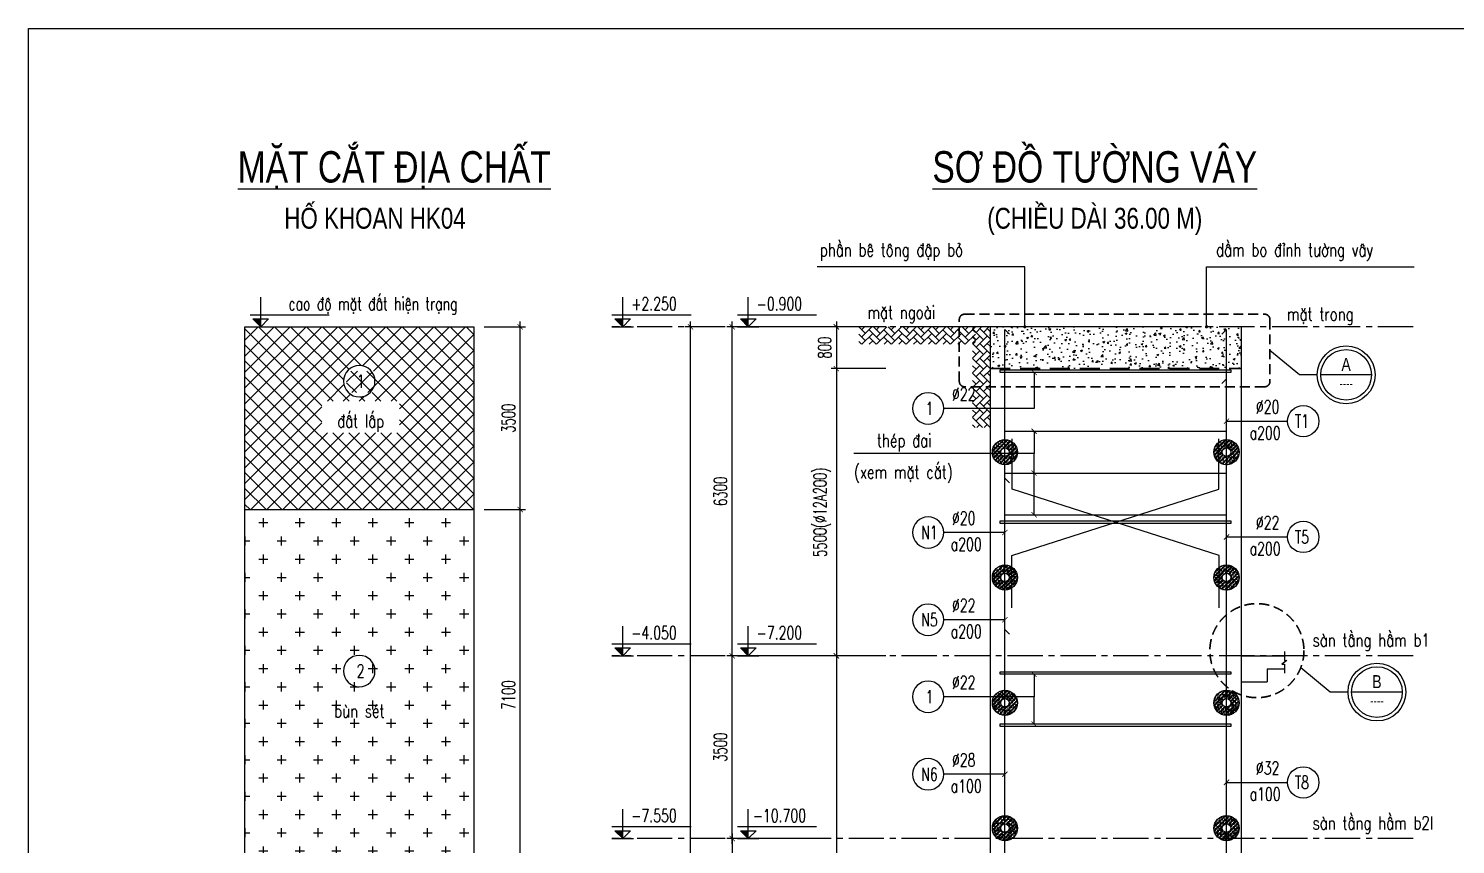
# Model space of a CAD drawing. Header units: millimetres. Extents: x -143483 to 1166745, y -1448440 to -1202244.
# Drawn here: x -138866 to -111565, y -1312059 to -1296434 of the extents above; entities that cross this region are included whole.
import ezdxf
from ezdxf.enums import TextEntityAlignment as Align

# ---------------------------------------------------------------- set-up
doc = ezdxf.new("R2010")
doc.units = ezdxf.units.MM
doc.header["$LTSCALE"] = 30
doc.header["$PDMODE"] = 3
doc.linetypes.add('CENTER2', pattern=[1.125, 0.75, -0.125, 0.125, -0.125])
doc.linetypes.add('DASHED', pattern=[19.05, 12.7, -6.35])
doc.layers.get('0').update_dxf_attribs({"lineweight": 9})
doc.layers.get('Defpoints').update_dxf_attribs({"lineweight": 9})
for name, color, linetype in [('ccu11-Chidan', 9, 'Continuous'), ('ccu11-Cotthep', 9, 'Continuous'), ('ccu11-Dim', 8, 'Continuous'), ('ccu11-Hatch', 8, 'Continuous'), ('ccu11-Manh', 8, 'Continuous'), ('ccu11-Text', 31, 'Continuous'), ('ccu11-Thay', 7, 'Continuous'), ('ccu11-Thep', 4, 'Continuous'), ('ccu11-Thepdai', 6, 'Continuous'), ('ccu11-Truc', 13, 'CENTER2')]:
    doc.layers.add(name, color=color, linetype=linetype)
doc.layers.add('ccu11-Khuat', color=9, linetype='DASHED', lineweight=30)
doc.styles.add('ccu11-dim', font='vnsimli.shx', dxfattribs={"width": 0.65, "bigfont": 'bigfont.shx'})
doc.styles.add('ccu11-VnAvantH', font='VHAVAN.TTF')
doc.styles.add('ccu11-VnAvH-B', font='VHAVANB.TTF')
doc.styles.add('ccu11-vnsimli', font='vnsimli.shx', dxfattribs={"width": 0.8, "bigfont": 'vns.shx'})
doc.styles.add('ccu11-vnsimple', font='vnsimple.shx', dxfattribs={"bigfont": 'bigfont.shx'})
doc.styles.add('ccu11_simli', font='vnsimli.shx', dxfattribs={"width": 0.8})
doc.dimstyles.new('ccu11-100', dxfattribs={"dimscale": 100, "dimtxt": 2.5, "dimasz": 1, "dimexe": 1, "dimexo": 2, "dimgap": 1, "dimtad": 1, "dimdec": 0, "dimdsep": 46, "dimtxsty": 'ccu11-dim', "dimblk": 'ARCHTICK', "dimcen": -1, "dimdle": 1, "dimclrd": 256, "dimclre": 256, "dimclrt": 3, "dimadec": 0, "dimazin": 2, "dimtfac": 0.1, "dimtdec": 0, "dimtmove": 0, "dimatfit": 1, "dimldrblk": 'ARCHTICK', "dimfxl": 0, "dimtvp": 0.833333, "dimtolj": 1, "dimtzin": 12, "dimarcsym": 0})
doc.dimstyles.new('ccu11-100(d12a200)', dxfattribs={"dimscale": 100, "dimtxt": 2.5, "dimasz": 1, "dimexe": 1, "dimexo": 2, "dimgap": 0.8, "dimtad": 1, "dimdec": 1, "dimdsep": 46, "dimtxsty": 'ccu11-dim', "dimblk": 'ARCHTICK', "dimcen": -1, "dimdle": 1, "dimclrd": 256, "dimclre": 256, "dimclrt": 3, "dimadec": 0, "dimazin": 2, "dimtfac": 0.1, "dimtdec": 1, "dimtmove": 0, "dimatfit": 1, "dimldrblk": 'ARCHTICK', "dimfxl": 0, "dimtvp": 0.833333, "dimtolj": 1, "dimtzin": 12, "dimarcsym": 0})
doc.dimstyles.new('ccu11-100(d16a100)', dxfattribs={"dimscale": 100, "dimtxt": 2.5, "dimasz": 1, "dimexe": 1, "dimexo": 2, "dimgap": 0.8, "dimtad": 1, "dimdec": 1, "dimdsep": 46, "dimtxsty": 'ccu11-dim', "dimblk": 'ARCHTICK', "dimcen": -1, "dimdle": 1, "dimclrd": 256, "dimclre": 256, "dimclrt": 3, "dimadec": 0, "dimazin": 2, "dimtfac": 0.1, "dimtdec": 1, "dimtmove": 0, "dimatfit": 1, "dimldrblk": 'ARCHTICK', "dimfxl": 0, "dimtvp": 0.833333, "dimtolj": 1, "dimtzin": 12, "dimarcsym": 0})
doc.dimstyles.new('ccu11-100x8', dxfattribs={"dimscale": 100, "dimtxt": 2.5, "dimasz": 1, "dimexe": 1, "dimexo": 1, "dimgap": 1, "dimtad": 1, "dimdec": 0, "dimlfac": 0.125, "dimzin": 9, "dimdsep": 46, "dimtxsty": 'ccu11-dim', "dimblk": 'ARCHTICK', "dimcen": 2, "dimdle": 1, "dimclrd": 256, "dimclre": 256, "dimclrt": 31, "dimadec": 0, "dimazin": 2, "dimtfac": 1, "dimtdec": 0, "dimtmove": 0, "dimatfit": 3, "dimldrblk": 'DOTSMALL', "dimfxl": 0, "dimtolj": 1, "dimtzin": 0, "dimlwd": -1, "dimlwe": -1, "dimarcsym": 0})

# ---------------------------------------------------------------- blocks, each defined once
blk = doc.blocks.new('_ARCHTICK')
at = {"color": 0, "linetype": 'ByBlock', "const_width": 0.15}
blk.add_lwpolyline([(-0.5, -0.5), (0.5, 0.5)], dxfattribs=at)
blk = doc.blocks.new('*D387')
at = {"layer": 'ccu11-Dim', "lineweight": -2, "transparency": 16777216}
for p, q in [((-123610, -1302147), (-125503, -1302147)), ((-125403, -1308547), (-125403, -1302047)), ((-123610, -1308447), (-125503, -1308447))]:
    blk.add_line(p, q, dxfattribs=at)
at = {"layer": 'Defpoints', "color": 0, "transparency": 16777216}
for p in [(-125403, -1302147), (-123410, -1302147), (-123410, -1308447)]:
    blk.add_point(p, dxfattribs=at)
at = {"layer": 'ccu11-Dim', "lineweight": -2, "transparency": 16777216, "xscale": 100, "yscale": 100, "zscale": 100}
for p, rotation in [((-125403, -1302147), 90), ((-125403, -1308447), 270)]:
    blk.add_blockref('_ARCHTICK', p, dxfattribs=dict(at, rotation=rotation))
at = {"layer": 'ccu11-Dim', "color": 3, "transparency": 16777216, "insert": (-125628, -1305297), "char_height": 250, "attachment_point": 5, "rotation": 90, "style": 'ccu11-dim'}
blk.add_mtext('\\A1;6300', dxfattribs=at)
blk = doc.blocks.new('*D388')
at = {"layer": 'ccu11-Dim', "lineweight": -2, "transparency": 16777216}
for p, q in [((-125603, -1302147), (-126303, -1302147)), ((-126203, -1338247), (-126203, -1302047)), ((-125603, -1338147), (-126303, -1338147))]:
    blk.add_line(p, q, dxfattribs=at)
at = {"layer": 'Defpoints', "color": 0, "transparency": 16777216}
for p in [(-126203, -1302147), (-125403, -1302147), (-125403, -1338147)]:
    blk.add_point(p, dxfattribs=at)
at = {"layer": 'ccu11-Dim', "lineweight": -2, "transparency": 16777216, "xscale": 100, "yscale": 100, "zscale": 100}
for p, rotation in [((-126203, -1302147), 90), ((-126203, -1338147), 270)]:
    blk.add_blockref('_ARCHTICK', p, dxfattribs=dict(at, rotation=rotation))
at = {"layer": 'ccu11-Dim', "color": 3, "transparency": 16777216, "insert": (-126428, -1320147), "char_height": 250, "attachment_point": 5, "rotation": 90, "style": 'ccu11-dim'}
blk.add_mtext('\\A1;36000', dxfattribs=at)
blk = doc.blocks.new('*D392')
at = {"layer": 'ccu11-Dim', "lineweight": -2, "transparency": 16777216}
for p, q in [((-123610, -1308447), (-125503, -1308447)), ((-125403, -1312047), (-125403, -1308347)), ((-123610, -1311947), (-125503, -1311947))]:
    blk.add_line(p, q, dxfattribs=at)
at = {"layer": 'Defpoints', "color": 0, "transparency": 16777216}
for p in [(-125403, -1308447), (-123410, -1308447), (-123410, -1311947)]:
    blk.add_point(p, dxfattribs=at)
at = {"layer": 'ccu11-Dim', "lineweight": -2, "transparency": 16777216, "xscale": 100, "yscale": 100, "zscale": 100}
for p, rotation in [((-125403, -1308447), 90), ((-125403, -1311947), 270)]:
    blk.add_blockref('_ARCHTICK', p, dxfattribs=dict(at, rotation=rotation))
at = {"layer": 'ccu11-Dim', "color": 3, "transparency": 16777216, "insert": (-125628, -1310197), "char_height": 250, "attachment_point": 5, "rotation": 90, "style": 'ccu11-dim'}
blk.add_mtext('\\A1;3500', dxfattribs=at)
blk = doc.blocks.new('con ke bt')
at = {"layer": 'ccu11-Hatch'}
h = blk.add_hatch(dxfattribs=at)
h.set_pattern_fill('VATLIEU04', color=256, scale=15, pattern_type=2)
h.set_pattern_definition([(50, (0, 0), (107.59, -9.413), [11.25, -123.75]), (355, (0, 0), (-20.813, 112.83), [9, -99]), (100.45, (8.97, -0.78), (86.776, 103.416), [9.56, -105.171]), (46.184, (0, 30), (160.086, -24.828), [16.875, -185.625]), (96.636, (13.34, 27.93), (140.2, 146.12), [14.34, -157.757]), (351.184, (0, 30), (140.2, 146.12), [13.5, -148.5]), (21, (15, 22.5), (89.536, -60.393), [11.25, -123.75]), (326, (15, 22.5), (36.497, 108.773), [9, -99]), (71.45, (22.46, 17.47), (126.033, 48.38), [9.56, -105.171]), (37.5, (0, 0), (1.824, 49.934), [0, -97.8, 0, -100.5, 0, -99.375]), (7.5, (0, 0), (39.4604, 59.162), [0, -57.3, 0, -95.55, 0, -37.875]), (327.5, (-33.45, 0), (80.0734, -3.3832), [0, -37.5, 0, -117, 0, -155.25]), (317.5, (-48.45, 0), (87.478, 15.016), [0, -48.75, 0, -77.7, 0, -110.25]), (45, (0, 0), (-45.078, 45.078), []), (45, (0, 18.375), (-45.078, 45.078), [])])
h.paths.add_polyline_path([(-280, 0, 1), (280, 0, 1)])
h.paths.add_polyline_path([(93, 0, -1), (-93, 0, -1)], flags=16)
at = {"layer": 'ccu11-Thay', "ltscale": 10000}
for radius in [280, 93.3]:
    blk.add_circle((0, 0), radius, dxfattribs=at)
blk = doc.blocks.new('ct-ve')
at = {"layer": 'ccu11-Chidan', "color": 7}
blk.add_lwpolyline([(484, 0), (-484, 0)], dxfattribs=at)
at = {"layer": 'ccu11-Chidan', "color": 9}
blk.add_circle((0, 0), 553, dxfattribs=at)
at = {"layer": 'ccu11-Chidan', "color": 3}
blk.add_circle((0, 0), 484, dxfattribs=at)
at = {"layer": 'ccu11-Chidan', "color": 7, "style": 'ccu11-VnAvantH', "width": 0.8}
blk.add_attdef('B', text='', height=250, dxfattribs=at).set_placement((0, 0), align=Align.BOTTOM_CENTER)
blk.add_attdef('B', text='', height=180, dxfattribs=at).set_placement((0, -76), align=Align.TOP_CENTER)
blk = doc.blocks.new('SHD')
at = {"layer": 'ccu11-Cotthep'}
blk.add_circle((300, 0), 300, dxfattribs=at)
at = {"layer": 'ccu11-Cotthep', "color": 31, "style": 'ccu11_simli', "width": 0.8}
blk.add_attdef('DK', text='', height=250, dxfattribs=at).set_placement((-101, 65), align=Align.BOTTOM_RIGHT)
blk.add_attdef('KH', text='', height=250, dxfattribs=at).set_placement((300, 0), align=Align.MIDDLE)
blk.add_attdef('KC', text='', height=250, dxfattribs=at).set_placement((-101, -142), align=Align.TOP_RIGHT)
blk = doc.blocks.new('*D394')
at = {"layer": 'ccu11-Dim', "lineweight": -2, "transparency": 16777216}
for p, q in [((-122461, -1302147), (-123510, -1302147)), ((-123410, -1302047), (-123410, -1303047)), ((-122461, -1302947), (-123510, -1302947))]:
    blk.add_line(p, q, dxfattribs=at)
at = {"layer": 'Defpoints', "color": 0, "transparency": 16777216}
for p in [(-122261, -1302147), (-123410, -1302947), (-122261, -1302947)]:
    blk.add_point(p, dxfattribs=at)
at = {"layer": 'ccu11-Dim', "lineweight": -2, "transparency": 16777216, "xscale": 100, "yscale": 100, "zscale": 100}
for p, rotation in [((-123410, -1302147), 90), ((-123410, -1302947), 270)]:
    blk.add_blockref('_ARCHTICK', p, dxfattribs=dict(at, rotation=rotation))
at = {"layer": 'ccu11-Dim', "color": 3, "transparency": 16777216, "insert": (-123635, -1302547), "char_height": 250, "attachment_point": 5, "rotation": 90, "style": 'ccu11-dim'}
blk.add_mtext('\\A1;800', dxfattribs=at)
blk = doc.blocks.new('ccu11-cotcaodo1')
at = {"layer": 'ccu11-Chidan'}
for p, q in [((0, 0), (0, 565)), ((-206, 230), (1309, 230)), ((-206, 0), (206, 0)), ((-150, 150), (150, 150)), ((0, 0), (-150, 150)), ((0, 0), (150, 150))]:
    blk.add_line(p, q, dxfattribs=at)
blk.add_solid([(-150, 150), (0, 150), (0, 0)], dxfattribs=at)
at = {"layer": 'ccu11-Chidan', "color": 31, "ltscale": 10, "style": 'ccu11-vnsimli', "width": 0.8}
blk.add_attdef('%%P0.000', text='', height=253, dxfattribs=at).set_placement((597, 441), align=Align.MIDDLE_CENTER)
blk = doc.blocks.new('*D441')
at = {"layer": 'ccu11-Dim', "lineweight": -2, "transparency": 16777216}
for p, q in [((-130147, -1302147), (-129359, -1302147)), ((-129459, -1305747), (-129459, -1302047)), ((-130147, -1305647), (-129359, -1305647))]:
    blk.add_line(p, q, dxfattribs=at)
at = {"layer": 'Defpoints', "color": 0, "transparency": 16777216}
for p in [(-130347, -1302147), (-129459, -1302147), (-130347, -1305647)]:
    blk.add_point(p, dxfattribs=at)
at = {"layer": 'ccu11-Dim', "lineweight": -2, "transparency": 16777216, "xscale": 100, "yscale": 100, "zscale": 100}
for p, rotation in [((-129459, -1302147), 90), ((-129459, -1305647), 270)]:
    blk.add_blockref('_ARCHTICK', p, dxfattribs=dict(at, rotation=rotation))
at = {"layer": 'ccu11-Dim', "color": 3, "transparency": 16777216, "insert": (-129684, -1303897), "char_height": 250, "attachment_point": 5, "rotation": 90, "style": 'ccu11-dim'}
blk.add_mtext('\\A1;3500', dxfattribs=at)
blk = doc.blocks.new('*D442')
at = {"layer": 'ccu11-Dim', "lineweight": -2, "transparency": 16777216}
for p, q in [((-130147, -1305647), (-129359, -1305647)), ((-129459, -1312847), (-129459, -1305547)), ((-130147, -1312747), (-129359, -1312747))]:
    blk.add_line(p, q, dxfattribs=at)
at = {"layer": 'Defpoints', "color": 0, "transparency": 16777216}
for p in [(-130347, -1305647), (-129459, -1305647), (-130347, -1312747)]:
    blk.add_point(p, dxfattribs=at)
at = {"layer": 'ccu11-Dim', "lineweight": -2, "transparency": 16777216, "xscale": 100, "yscale": 100, "zscale": 100}
for p, rotation in [((-129459, -1305647), 90), ((-129459, -1312747), 270)]:
    blk.add_blockref('_ARCHTICK', p, dxfattribs=dict(at, rotation=rotation))
at = {"layer": 'ccu11-Dim', "color": 3, "transparency": 16777216, "insert": (-129684, -1309197), "char_height": 250, "attachment_point": 5, "rotation": 90, "style": 'ccu11-dim'}
blk.add_mtext('\\A1;7100', dxfattribs=at)
blk = doc.blocks.new('*D1078')
at = {"layer": 'ccu11-Dim', "lineweight": -2, "transparency": 16777216}
for p, q in [((-122461, -1302947), (-123510, -1302947)), ((-123410, -1302847), (-123410, -1308547)), ((-122461, -1308447), (-123510, -1308447))]:
    blk.add_line(p, q, dxfattribs=at)
at = {"layer": 'Defpoints', "color": 0, "transparency": 16777216}
for p in [(-122261, -1302947), (-123410, -1308447), (-122261, -1308447)]:
    blk.add_point(p, dxfattribs=at)
at = {"layer": 'ccu11-Dim', "lineweight": -2, "transparency": 16777216, "xscale": 100, "yscale": 100, "zscale": 100}
for p, rotation in [((-123410, -1302947), 90), ((-123410, -1308447), 270)]:
    blk.add_blockref('_ARCHTICK', p, dxfattribs=dict(at, rotation=rotation))
at = {"layer": 'ccu11-Dim', "color": 3, "transparency": 16777216, "insert": (-123681, -1305697), "char_height": 250, "attachment_point": 5, "rotation": 90, "style": 'ccu11-dim'}
blk.add_mtext('\\A1;5500(`12A200)', dxfattribs=at)
blk = doc.blocks.new('*D1076')
at = {"layer": 'ccu11-Dim', "lineweight": -2, "transparency": 16777216}
for p, q in [((-122461, -1308447), (-123510, -1308447)), ((-123410, -1308347), (-123410, -1318547)), ((-122461, -1318447), (-123510, -1318447))]:
    blk.add_line(p, q, dxfattribs=at)
at = {"layer": 'Defpoints', "color": 0, "transparency": 16777216}
for p in [(-122261, -1308447), (-123410, -1318447), (-122261, -1318447)]:
    blk.add_point(p, dxfattribs=at)
at = {"layer": 'ccu11-Dim', "lineweight": -2, "transparency": 16777216, "xscale": 100, "yscale": 100, "zscale": 100}
for p, rotation in [((-123410, -1308447), 90), ((-123410, -1318447), 270)]:
    blk.add_blockref('_ARCHTICK', p, dxfattribs=dict(at, rotation=rotation))
at = {"layer": 'ccu11-Dim', "color": 3, "transparency": 16777216, "insert": (-123681, -1313447), "char_height": 250, "attachment_point": 5, "rotation": 90, "style": 'ccu11-dim'}
blk.add_mtext('\\A1;10000(`16A100)', dxfattribs=at)
blk = doc.blocks.new('*D4401')
at = {"layer": 'ccu11-Dim', "lineweight": -2, "transparency": 16777216}
for p, q in [((-123610, -1311947), (-125503, -1311947)), ((-125403, -1311847), (-125403, -1316547)), ((-123610, -1316447), (-125503, -1316447))]:
    blk.add_line(p, q, dxfattribs=at)
at = {"layer": 'Defpoints', "color": 0, "transparency": 16777216}
for p in [(-123410, -1311947), (-125403, -1316447), (-123410, -1316447)]:
    blk.add_point(p, dxfattribs=at)
at = {"layer": 'ccu11-Dim', "lineweight": -2, "transparency": 16777216, "xscale": 100, "yscale": 100, "zscale": 100}
for p, rotation in [((-125403, -1311947), 90), ((-125403, -1316447), 270)]:
    blk.add_blockref('_ARCHTICK', p, dxfattribs=dict(at, rotation=rotation))
at = {"layer": 'ccu11-Dim', "color": 3, "transparency": 16777216, "insert": (-125628, -1314197), "char_height": 250, "attachment_point": 5, "rotation": 90, "style": 'ccu11-dim'}
blk.add_mtext('\\A1;4500', dxfattribs=at)

msp = doc.modelspace()

# ---------------------------------------------------------------- hatches: boundary and pattern name
at = {"layer": 'ccu11-Hatch'}
h = msp.add_hatch(dxfattribs=at)
h.set_pattern_fill('ANSI37', color=256, scale=68)
h.set_pattern_definition([(45, (-8520.82, -85865.36), (-152.664354, 152.664354), []), (135, (-8520.82, -85865.36), (-152.664354, -152.664354), [])])
h.paths.add_polyline_path([(-130346.96, -1302146.56), (-134728.57, -1302146.56), (-134728.57, -1305646.56), (-130346.96, -1305646.56)])
edge = h.paths.add_edge_path(flags=16)
edge.add_arc((-132537.76, -1303188.64), 300, 0, 360)
h.paths.add_polyline_path([(-132781.21, -1303405.91), (-132244.31, -1303405.91), (-132244.31, -1302995.19), (-132781.21, -1302995.19)], flags=16)
h.paths.add_polyline_path([(-133255.56, -1304178), (-131767.46, -1304178), (-131767.46, -1303570.86), (-133255.56, -1303570.86)], flags=16)
h = msp.add_hatch(dxfattribs=at)
h.set_pattern_fill('AR-HBONE', color=256, scale=25, style=0)
h.set_pattern_definition([(45, (-351180.71, -1277736.1), (1e-14, 141.421356), [300, -100]), (135, (-351110, -1277665.39), (1e-14, 141.421356), [300, -100])])
h.paths.add_polyline_path([(-120750.71, -1302146.56), (-122980.71, -1302146.56), (-122980.71, -1302481.33), (-120750.71, -1302481.33)])
h = msp.add_hatch(dxfattribs=at)
h.set_pattern_fill('AR-HBONE', color=256, scale=25, angle=-90, style=0)
h.set_pattern_definition([(315, (-96059.54, -1073644.95), (141.421356, -4e-14), [300, -100]), (45, (-95988.83, -1073715.67), (141.421356, -4e-14), [300, -100])])
h.paths.add_polyline_path([(-120470, -1302146.56), (-120804.77, -1302146.56), (-120804.77, -1304074.95), (-120470, -1304074.95)])
h = msp.add_hatch(dxfattribs=at)
h.set_pattern_fill('AR-CONC', color=256, scale=2, style=0)
h.paths.add_polyline_path([(-115666, -1302196.56), (-115666, -1302146.56), (-120466, -1302146.56), (-120466, -1302946.56), (-115666, -1302946.56)])
h = msp.add_hatch(dxfattribs=at)
h.set_pattern_fill('CROSS', color=256, scale=55)
h.set_pattern_definition([(0, (0, -86665.36), (349.25, 349.25), [174.625, -523.875]), (90, (87.3, -86752.67), (-349.25, 349.25), [174.625, -523.875])])
h.paths.add_polyline_path([(-130346.96, -1305646.56), (-134728.57, -1305646.56), (-134728.57, -1312746.56), (-130346.96, -1312746.56)])
edge = h.paths.add_edge_path(flags=16)
edge.add_arc((-132537.76, -1306952.68), 300, 0, 360)
h.paths.add_polyline_path([(-132596.1, -1307140.18), (-132429.43, -1307140.18), (-132429.43, -1306765.18), (-132596.1, -1306765.18)], flags=0)
h.paths.add_polyline_path([(-133420.57, -1308002.65), (-131540.8, -1308002.65)], flags=16)

# ---------------------------------------------------------------- linework, layer by layer
at = {"layer": 'ccu11-Chidan'}
for points in [[(-114210.91, -1303066.79), (-114550.47, -1303066.79), (-115115.41, -1302599.79)], [(-113621.21, -1309140.89), (-113960.77, -1309140.89), (-114525.7, -1308673.88)]]:
    msp.add_lwpolyline(points, dxfattribs=at)
at = {"layer": 'ccu11-Khuat'}
msp.add_line((-120466, -1302946.56), (-115666, -1302946.56), dxfattribs=at)
at = {"layer": 'ccu11-Khuat', "ltscale": 0.5}
msp.add_lwpolyline([(-120958.1, -1301905.28), (-115215.41, -1301905.28, -0.41421356), (-115115.41, -1302005.28), (-115115.41, -1303194.29, -0.41421356), (-115215.41, -1303294.29), (-120958.1, -1303294.29, -0.41421356), (-121058.1, -1303194.29), (-121058.1, -1302005.28, -0.41421356)], format="xyb", close=True, dxfattribs=at)
msp.add_circle((-115364.51, -1308347.68), 900, dxfattribs=at)
at = {"layer": 'ccu11-Manh', "ltscale": 10000}
msp.add_lwpolyline([(-114839.04, -1308361.9), (-114839.04, -1308536.25), (-114788.64, -1308536.25), (-114889.44, -1308603.46), (-114839.04, -1308603.46), (-114839.04, -1308781.9)], dxfattribs=at)
at = {"layer": 'ccu11-Thay'}
for p, q in [((-119666, -1302146.56), (-122188.15, -1302146.56)), ((-120466, -1302146.56), (-120466, -1338146.56)), ((-116466, -1302146.56), (-119666, -1302146.56)), ((-115666, -1302146.56), (-115666, -1302196.56)), ((-115666, -1302196.56), (-115666, -1338146.56)), ((-134728.57, -1305646.56), (-130346.96, -1305646.56)), ((-115666, -1308446.56), (-114839.04, -1308446.56)), ((-115166, -1308696.56), (-114839.04, -1308696.56)), ((-115166, -1308696.56), (-115166, -1308946.56)), ((-115666, -1308946.56), (-115166, -1308946.56))]:
    msp.add_line(p, q, dxfattribs=at)
msp.add_lwpolyline([(-138866.43, -1296434.45), (-46466.43, -1296434.45), (-46466.43, -1361774.45), (-138866.43, -1361774.45)], close=True, dxfattribs=at)
at = {"layer": 'ccu11-Thay', "linetype": 'Continuous'}
msp.add_lwpolyline([(-130346.96, -1343746.56), (-134728.57, -1343746.56), (-134728.57, -1302146.56), (-130346.96, -1302146.56)], close=True, dxfattribs=at)
at = {"layer": 'ccu11-Thep', "ltscale": 10000}
for p, q in [((-115946, -1303143.23), (-116036.53, -1303233.76)), ((-120186, -1305043.23), (-120095.47, -1305133.75)), ((-120186, -1307943.23), (-120095.47, -1308033.75))]:
    msp.add_line(p, q, dxfattribs=at)
for points in [[(-120101.31, -1337861.88), (-120186, -1337946.56), (-120186, -1302196.6), (-120095.47, -1302287.13)], [(-116030.68, -1337861.88), (-115946, -1337946.56), (-115946, -1302196.6), (-116036.53, -1302287.13)]]:
    msp.add_lwpolyline(points, dxfattribs=at)
at = {"layer": 'ccu11-Thep', "color": 3}
for points in [[(-120277.88, -1302972), (-115861.87, -1302972), (-115861.87, -1303021.2), (-120277.88, -1303021.2)], [(-120277.88, -1305861.8), (-115861.87, -1305861.8), (-115861.87, -1305911), (-120277.88, -1305911)], [(-120277.88, -1308751.6), (-115861.87, -1308751.6), (-115861.87, -1308800.8), (-120277.88, -1308800.8)], [(-120277.88, -1309751.6), (-115861.87, -1309751.6), (-115861.87, -1309800.8), (-120277.88, -1309800.8)]]:
    msp.add_lwpolyline(points, close=True, dxfattribs=at)
at = {"layer": 'ccu11-Thep'}
for points in [[(-120053.75, -1307524.68), (-120053.75, -1306524.45), (-116093.75, -1305252.53), (-116093.75, -1304292.77)], [(-116086, -1307524.68), (-116086, -1306524.45), (-120046, -1305252.53), (-120046, -1304292.77)]]:
    msp.add_lwpolyline(points, dxfattribs=at)
at = {"layer": 'ccu11-Thepdai'}
for p, q in [((-120186, -1304146.56), (-115946, -1304146.56)), ((-120186, -1304946.56), (-115946, -1304946.56)), ((-120186, -1305746.56), (-115946, -1305746.56))]:
    msp.add_line(p, q, dxfattribs=at)
at = {"layer": 'ccu11-Truc', "ltscale": 30}
for p, q in [((-112374.01, -1302146.56), (-127703.14, -1302146.56)), ((-112374.01, -1308446.56), (-127703.14, -1308446.56)), ((-112374.01, -1311946.56), (-127703.14, -1311946.56))]:
    msp.add_line(p, q, dxfattribs=at)

# ---------------------------------------------------------------- block references
at = {"layer": 'ccu11-Chidan'}
ref = msp.add_blockref('ccu11-cotcaodo1', (-134422.65, -1302146.56), dxfattribs=at)
ref.add_attrib('%%P0.000', 'cao ®é mÆt ®Êt hiÖn tr¹ng', dxfattribs={"color": 31, "ltscale": 10, "height": 250, "style": 'ccu11-vnsimli', "width": 0.7}).set_placement((-132275.41, -1301705.35), align=Align.MIDDLE_CENTER)
ref = msp.add_blockref('ccu11-cotcaodo1', (-127497.22, -1302146.56), dxfattribs=at)
ref.add_attrib('%%P0.000', '+2.250', dxfattribs={"color": 31, "ltscale": 10, "height": 250, "style": 'ccu11-vnsimli', "width": 0.7}).set_placement((-126899.83, -1301705.35), align=Align.MIDDLE_CENTER)
ref = msp.add_blockref('ccu11-cotcaodo1', (-125097.22, -1302146.56), dxfattribs=at)
ref.add_attrib('%%P0.000', '-0.900', dxfattribs={"color": 31, "ltscale": 10, "height": 250, "style": 'ccu11-vnsimli', "width": 0.7}).set_placement((-124499.83, -1301705.35), align=Align.MIDDLE_CENTER)
ref = msp.add_blockref('ct-ve', (-113657.53, -1303066.79), dxfattribs=at)
ref.add_attrib('B', 'a', dxfattribs={"color": 7, "height": 250, "style": 'ccu11-VnAvantH', "width": 0.8}).set_placement((-113657.53, -1303066.79), align=Align.BOTTOM_CENTER)
ref.add_attrib('B', '----', dxfattribs={"color": 31, "height": 180, "style": 'ccu11-VnAvantH', "width": 0.8}).set_placement((-113657.53, -1303142.44), align=Align.TOP_CENTER)
ref = msp.add_blockref('ccu11-cotcaodo1', (-127497.22, -1308446.56), dxfattribs=at)
ref.add_attrib('%%P0.000', '-4.050', dxfattribs={"color": 31, "ltscale": 10, "height": 250, "style": 'ccu11-vnsimli', "width": 0.7}).set_placement((-126899.83, -1308005.35), align=Align.MIDDLE_CENTER)
ref = msp.add_blockref('ccu11-cotcaodo1', (-125097.22, -1308446.56), dxfattribs=at)
ref.add_attrib('%%P0.000', '-7.200', dxfattribs={"color": 31, "ltscale": 10, "height": 250, "style": 'ccu11-vnsimli', "width": 0.7}).set_placement((-124499.83, -1308005.35), align=Align.MIDDLE_CENTER)
ref = msp.add_blockref('ct-ve', (-113067.82, -1309140.89), dxfattribs=at)
ref.add_attrib('B', 'B', dxfattribs={"color": 7, "height": 250, "style": 'ccu11-VnAvantH', "width": 0.8}).set_placement((-113067.82, -1309140.89), align=Align.BOTTOM_CENTER)
ref.add_attrib('B', '----', dxfattribs={"color": 31, "height": 180, "style": 'ccu11-VnAvantH', "width": 0.8}).set_placement((-113067.82, -1309216.53), align=Align.TOP_CENTER)
ref = msp.add_blockref('ccu11-cotcaodo1', (-127497.22, -1311946.56), dxfattribs=at)
ref.add_attrib('%%P0.000', '-7.550', dxfattribs={"color": 31, "ltscale": 10, "height": 250, "style": 'ccu11-vnsimli', "width": 0.7}).set_placement((-126899.83, -1311505.35), align=Align.MIDDLE_CENTER)
ref = msp.add_blockref('ccu11-cotcaodo1', (-125097.22, -1311946.56), dxfattribs=at)
ref.add_attrib('%%P0.000', '-10.700', dxfattribs={"color": 31, "ltscale": 10, "height": 250, "style": 'ccu11-vnsimli', "width": 0.7}).set_placement((-124499.83, -1311505.35), align=Align.MIDDLE_CENTER)
at = {"layer": 'ccu11-Cotthep'}
ref = msp.add_blockref('SHD', (-121354.09, -1303708.85), dxfattribs=dict(at, xscale=-1))
ref.add_attrib('KH', '1', dxfattribs={"color": 31, "height": 250, "style": 'ccu11-vnsimple', "width": 0.7}).set_placement((-121629.09, -1303708.85), align=Align.MIDDLE_CENTER)
ref.add_attrib('DK', '`22', dxfattribs={"color": 31, "height": 250, "style": 'ccu11-vnsimple', "width": 0.7}).set_placement((-120973.31, -1303633.85), align=Align.BOTTOM_CENTER)
ref = msp.add_blockref('SHD', (-114777.9, -1303953.68), dxfattribs=at)
ref.add_attrib('KH', 'T1', dxfattribs={"color": 31, "height": 250, "style": 'ccu11-vnsimple', "width": 0.7}).set_placement((-114502.9, -1303953.68), align=Align.MIDDLE_CENTER)
ref.add_attrib('KC', 'a200', dxfattribs={"color": 31, "height": 250, "style": 'ccu11-vnsimple', "width": 0.7}).set_placement((-115206.48, -1304053.68), align=Align.TOP_CENTER)
ref.add_attrib('DK', '`20', dxfattribs={"color": 31, "height": 250, "style": 'ccu11-vnsimple', "width": 0.7}).set_placement((-115158.69, -1303878.68), align=Align.BOTTOM_CENTER)
ref = msp.add_blockref('SHD', (-121354.09, -1306085.4), dxfattribs=dict(at, xscale=-1))
ref.add_attrib('KH', 'N1', dxfattribs={"color": 31, "height": 250, "style": 'ccu11-vnsimple', "width": 0.7}).set_placement((-121629.09, -1306085.4), align=Align.MIDDLE_CENTER)
ref.add_attrib('KC', 'a200', dxfattribs={"color": 31, "height": 250, "style": 'ccu11-vnsimple', "width": 0.7}).set_placement((-120925.51, -1306185.4), align=Align.TOP_CENTER)
ref.add_attrib('DK', '`20', dxfattribs={"color": 31, "height": 250, "style": 'ccu11-vnsimple', "width": 0.7}).set_placement((-120973.31, -1306010.4), align=Align.BOTTOM_CENTER)
ref = msp.add_blockref('SHD', (-114777.9, -1306170.9), dxfattribs=at)
ref.add_attrib('KH', 'T5', dxfattribs={"color": 31, "height": 250, "style": 'ccu11-vnsimple', "width": 0.7}).set_placement((-114502.9, -1306170.9), align=Align.MIDDLE_CENTER)
ref.add_attrib('KC', 'a200', dxfattribs={"color": 31, "height": 250, "style": 'ccu11-vnsimple', "width": 0.7}).set_placement((-115206.48, -1306270.9), align=Align.TOP_CENTER)
ref.add_attrib('DK', '`22', dxfattribs={"color": 31, "height": 250, "style": 'ccu11-vnsimple', "width": 0.7}).set_placement((-115158.69, -1306095.9), align=Align.BOTTOM_CENTER)
ref = msp.add_blockref('SHD', (-121354.09, -1307756.29), dxfattribs=dict(at, xscale=-1))
ref.add_attrib('KH', 'N5', dxfattribs={"color": 31, "height": 250, "style": 'ccu11-vnsimple', "width": 0.7}).set_placement((-121629.09, -1307756.29), align=Align.MIDDLE_CENTER)
ref.add_attrib('KC', 'a200', dxfattribs={"color": 31, "height": 250, "style": 'ccu11-vnsimple', "width": 0.7}).set_placement((-120925.51, -1307856.29), align=Align.TOP_CENTER)
ref.add_attrib('DK', '`22', dxfattribs={"color": 31, "height": 250, "style": 'ccu11-vnsimple', "width": 0.7}).set_placement((-120973.31, -1307681.29), align=Align.BOTTOM_CENTER)
ref = msp.add_blockref('SHD', (-121354.09, -1309229.76), dxfattribs=dict(at, xscale=-1))
ref.add_attrib('KH', '1', dxfattribs={"color": 31, "height": 250, "style": 'ccu11-vnsimple', "width": 0.7}).set_placement((-121629.09, -1309229.76), align=Align.MIDDLE_CENTER)
ref.add_attrib('DK', '`22', dxfattribs={"color": 31, "height": 250, "style": 'ccu11-vnsimple', "width": 0.7}).set_placement((-120973.31, -1309154.76), align=Align.BOTTOM_CENTER)
ref = msp.add_blockref('SHD', (-121354.09, -1310715.61), dxfattribs=dict(at, xscale=-1))
ref.add_attrib('KH', 'N6', dxfattribs={"color": 31, "height": 250, "style": 'ccu11-vnsimple', "width": 0.7}).set_placement((-121629.09, -1310715.61), align=Align.MIDDLE_CENTER)
ref.add_attrib('KC', 'a100', dxfattribs={"color": 31, "height": 250, "style": 'ccu11-vnsimple', "width": 0.7}).set_placement((-120925.51, -1310815.61), align=Align.TOP_CENTER)
ref.add_attrib('DK', '`28', dxfattribs={"color": 31, "height": 250, "style": 'ccu11-vnsimple', "width": 0.7}).set_placement((-120973.31, -1310640.61), align=Align.BOTTOM_CENTER)
ref = msp.add_blockref('SHD', (-114777.9, -1310870.06), dxfattribs=at)
ref.add_attrib('KH', 'T8', dxfattribs={"color": 31, "height": 250, "style": 'ccu11-vnsimple', "width": 0.7}).set_placement((-114502.9, -1310870.06), align=Align.MIDDLE_CENTER)
ref.add_attrib('KC', 'a100', dxfattribs={"color": 31, "height": 250, "style": 'ccu11-vnsimple', "width": 0.7}).set_placement((-115206.48, -1310970.06), align=Align.TOP_CENTER)
ref.add_attrib('DK', '`32', dxfattribs={"color": 31, "height": 250, "style": 'ccu11-vnsimple', "width": 0.7}).set_placement((-115158.69, -1310795.06), align=Align.BOTTOM_CENTER)
at = {"layer": 'ccu11-Manh', "xscale": 100, "yscale": 100, "zscale": 100, "rotation": 90}
msp.add_blockref('_ARCHTICK', (-119628, -1304946.56), dxfattribs=at)
at = {"layer": 'ccu11-Text', "xscale": 0.8571428571428571, "yscale": 0.8571428571428571, "zscale": 0.8571428571428571}
for p in [(-120186, -1304546.56), (-115946, -1304546.56), (-120186, -1306946.56), (-115946, -1306946.56), (-120186, -1309346.56), (-115946, -1309346.56), (-120186, -1311746.56), (-115946, -1311746.56)]:
    msp.add_blockref('con ke bt', p, dxfattribs=at)
at = {"layer": 'ccu11-Thay'}
ref = msp.add_blockref('SHD', (-132237.76, -1303188.64), dxfattribs=dict(at, xscale=-1))
ref.add_attrib('KH', '1', dxfattribs={"layer": 'ccu11-Cotthep', "color": 31, "height": 250, "style": 'ccu11-vnsimple', "width": 0.7}).set_placement((-132512.76, -1303188.64), align=Align.MIDDLE_CENTER)
ref = msp.add_blockref('SHD', (-132237.76, -1308738.83), dxfattribs=dict(at, xscale=-1))
ref.add_attrib('KH', '2', dxfattribs={"layer": 'ccu11-Cotthep', "color": 31, "height": 250, "style": 'ccu11-vnsimple', "width": 0.7}).set_placement((-132512.76, -1308738.83), align=Align.MIDDLE_CENTER)

# ---------------------------------------------------------------- texts
at = {"layer": 'ccu11-Text'}
for s, height, style, width, p in [('%%UMÆT C¾T §ÞA CHÊT', 600, 'ccu11-VnAvH-B', 0.8, (-134863.78, -1299383.34)), ('phÇn bª t«ng ®Ëp bá', 250, 'ccu11-vnsimli', 0.75, (-123727.41, -1300797.34, -358959.88)), ('dÇm bo ®Ønh t\xadêng v©y', 250, 'ccu11-vnsimli', 0.75, (-116145.66, -1300797.34, -358959.88)), ('mÆt ngoµi', 250, 'ccu11-vnsimli', 0.75, (-122816.18, -1301992.57)), ('mÆt trong', 250, 'ccu11-vnsimli', 0.75, (-114790.35, -1302028.43)), ('thÐp ®ai', 250, 'ccu11-vnsimli', 0.75, (-122636.17, -1304448.07, -538439.82)), ('(xem mÆt c¾t)', 250, 'ccu11-vnsimli', 0.75, (-123073.73, -1305052.91, -538439.82)), ('sµn tÇng hÇm b1', 250, 'ccu11-vnsimli', 0.75, (-114298.7, -1308270.45)), ('sµn tÇng hÇm b2l', 250, 'ccu11-vnsimli', 0.75, (-114298.7, -1311770.45))]:
    msp.add_text(s, height=height, dxfattribs=dict(at, style=style, width=width)).set_placement(p)
for s, height, style, width, p in [('%%Us¬ ®å t\xadêng v©y', 600, 'ccu11-VnAvH-B', 0.8, (-118466, -1299383.34)), ('®Êt lÊp', 250, 'ccu11-vnsimli', 0.75, (-132511.51, -1304076.81)), ('bïn sÐt', 250, 'ccu11-vnsimli', 0.75, (-132537.76, -1309626.6))]:
    msp.add_text(s, height=height, dxfattribs=dict(at, style=style, width=width)).set_placement(p, align=Align.CENTER)
at = {"layer": 'ccu11-Text', "color": 1, "style": 'ccu11-VnAvantH', "width": 0.8}
for s, p in [('hè khoan HK04', (-132238.04, -1300267.74)), ('(chiÒu dµi 36.00 m)', (-118466, -1300267.74))]:
    msp.add_text(s, height=400, dxfattribs=at).set_placement(p, align=Align.CENTER)

# ---------------------------------------------------------------- dimensions: what is measured, and where the dimension line sits
at = {"layer": 'ccu11-Dim'}
for base, p1, p2, angle, picture, middle in [((-129459.07, -1302146.56), (-130346.96, -1305646.56), (-130346.96, -1302146.56), 270, '*D441', (-129684.07, -1303896.56)), ((-125403.14, -1302146.56), (-123410.03, -1308446.56), (-123410.03, -1302146.56), 90, '*D387', (-125628.14, -1305296.56)), ((-123410.03, -1302946.56), (-122260.84, -1302146.56), (-122260.84, -1302946.56), 90, '*D394', (-123635.03, -1302546.56)), ((-129459.07, -1305646.56), (-130346.96, -1312746.56), (-130346.96, -1305646.56), 270, '*D442', (-129684.07, -1309196.56)), ((-125403.14, -1308446.56), (-123410.03, -1311946.56), (-123410.03, -1308446.56), 90, '*D392', (-125628.14, -1310196.56))]:
    dim = msp.add_linear_dim(base=base, p1=p1, p2=p2, angle=angle, dimstyle='ccu11-100', dxfattribs=at)
    dim.commit()
    dim.dimension.update_dxf_attribs({"geometry": picture, "text_midpoint": middle})
dim = msp.add_linear_dim(base=(-126203.14, -1302146.56), p1=(-125403.14, -1338146.56), p2=(-125403.14, -1302146.56), angle=90, dimstyle='ccu11-100', dxfattribs=at)
dim.commit()
dim.dimension.update_dxf_attribs({"geometry": '*D388', "text_midpoint": (-126203.14, -1320146.56), "dimtype": 160})
for base, p1, p2, dimstyle, override, picture, middle in [((-123410.03, -1308446.56), (-122260.84, -1302946.56), (-122260.84, -1308446.56), 'ccu11-100(d12a200)', {"dimpost": '(`12A200)'}, '*D1078', (-123680.5, -1305696.56)), ((-123410.03, -1318446.56), (-122260.84, -1308446.56), (-122260.84, -1318446.56), 'ccu11-100(d16a100)', {"dimpost": '(`16A100)'}, '*D1076', (-123680.5, -1313446.56)), ((-125403.14, -1316446.56), (-123410.03, -1311946.56), (-123410.03, -1316446.56), 'ccu11-100', {"dimtmove": 1}, '*D4401', (-125628.14, -1314196.56))]:
    dim = msp.add_linear_dim(base=base, p1=p1, p2=p2, angle=90, dimstyle=dimstyle, override=override, dxfattribs=at)
    dim.commit()
    dim.dimension.update_dxf_attribs({"geometry": picture, "text_midpoint": middle})

# ---------------------------------------------------------------- leaders
at = {"layer": 'ccu11-Dim', "ltscale": 3000}
for points in [[(-119804.08, -1302146.56), (-119804.08, -1300998.15), (-123775.28, -1300998.15)], [(-116327.91, -1302146.56), (-116327.91, -1300998.15), (-112356.72, -1300998.15)]]:
    msp.add_leader(points, dimstyle='ccu11-100x8', override={"dimasz": 2.5, "dimtad": 0}, dxfattribs=at)
at = {"layer": 'ccu11-Manh'}
for points, override in [([(-119628, -1303021.2), (-119628, -1303708.85), (-121354.09, -1303708.85)], {"dimgap": 1, "dimtad": 0, "dimfxl": 3.75, "dimfxlon": 1, "dimtfill": 1}), ([(-115946, -1303953.68), (-114777.9, -1303953.68)], {"dimgap": 1, "dimtad": 0, "dimfxl": 3, "dimfxlon": 1, "dimtfill": 1, "dimarcsym": 1}), ([(-119628, -1304146.56), (-119628, -1304575.53), (-123079.03, -1304575.53)], {"dimgap": 1, "dimtad": 0, "dimfxl": 3, "dimfxlon": 1, "dimtfill": 1, "dimarcsym": 1}), ([(-119628, -1305746.56), (-119628, -1304575.53), (-123079.03, -1304575.53)], {"dimgap": 1, "dimtad": 0, "dimfxl": 3, "dimfxlon": 1, "dimtfill": 1, "dimarcsym": 1}), ([(-120186, -1306085.4), (-121354.09, -1306085.4)], {"dimgap": 1, "dimtad": 0, "dimfxl": 3, "dimfxlon": 1, "dimtfill": 1, "dimarcsym": 1}), ([(-115946, -1306170.9), (-114777.9, -1306170.9)], {"dimgap": 1, "dimtad": 0, "dimfxl": 3, "dimfxlon": 1, "dimtfill": 1, "dimarcsym": 1}), ([(-120186, -1307756.29), (-121354.09, -1307756.29)], {"dimgap": 1, "dimtad": 0, "dimfxl": 3, "dimfxlon": 1, "dimtfill": 1, "dimarcsym": 1}), ([(-119628, -1308800.8), (-119628, -1309229.76), (-121354.09, -1309229.76)], {"dimgap": 1, "dimtad": 0, "dimfxl": 3, "dimfxlon": 1, "dimtfill": 1, "dimarcsym": 1}), ([(-119628, -1309751.6), (-119628, -1309229.76), (-121354.09, -1309229.76)], {"dimgap": 1, "dimtad": 0, "dimfxl": 3, "dimfxlon": 1, "dimtfill": 1, "dimarcsym": 1}), ([(-120186, -1310715.61), (-121354.09, -1310715.61)], {"dimgap": 1, "dimtad": 0, "dimfxl": 3, "dimfxlon": 1, "dimtfill": 1, "dimarcsym": 1}), ([(-115946, -1310870.06), (-114777.9, -1310870.06)], {"dimgap": 1, "dimtad": 0, "dimfxl": 3, "dimfxlon": 1, "dimtfill": 1, "dimarcsym": 1})]:
    msp.add_leader(points, dimstyle='ccu11-100', override=override, dxfattribs=at)

doc.saveas('drawing.dxf')
